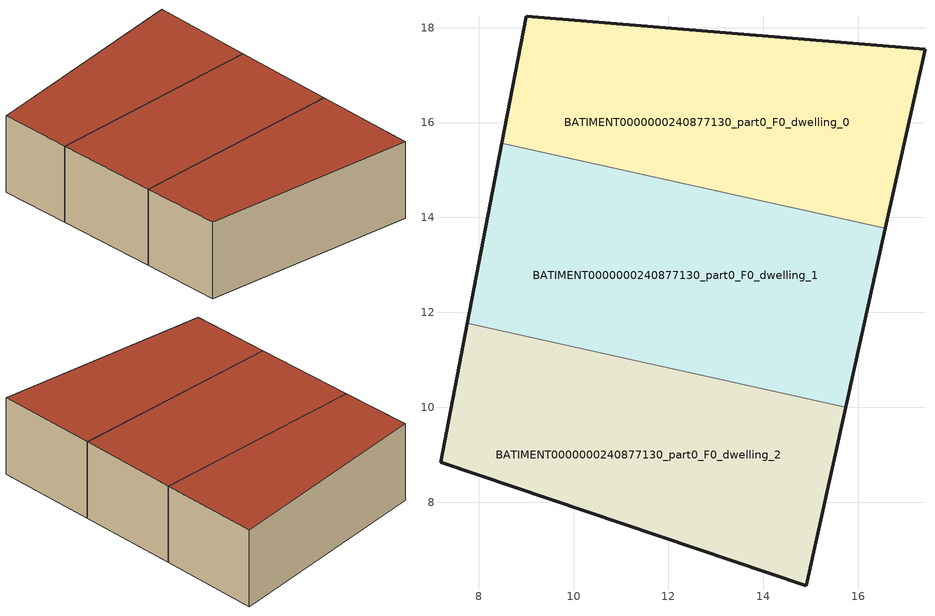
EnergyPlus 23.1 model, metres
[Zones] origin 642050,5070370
BATIMENT0000000240877130_part0_F0_dwelling_0
 floor ground (EU_floor_Construction): 17.41,17.54 16.57,13.77 8.49,15.56 9,18.24 z0
 wall outside (EU_wall_Construction): 16.57,13.77 17.41,17.54 9,18.24 8.49,15.56 z0:3
 wall to BATIMENT0000000240877130_part0_F0_dwelling_1 (EU_wall_Construction): 8.49,15.56 16.57,13.77 z0:3
 roof outside (EU_roof_Construction): 16.57,13.77 17.41,17.54 9,18.24 8.49,15.56 z3
BATIMENT0000000240877130_part0_F0_dwelling_1
 floor ground (EU_floor_Construction): 16.57,13.77 15.74,10 7.76,11.77 8.49,15.56 z0
 wall outside (EU_wall_Construction): 15.74,10 16.57,13.77 / 8.49,15.56 7.76,11.77 z0:3
 wall to BATIMENT0000000240877130_part0_F0_dwelling_2 (EU_wall_Construction): 7.76,11.77 15.74,10 z0:3
 roof outside (EU_roof_Construction): 15.74,10 16.57,13.77 8.49,15.56 7.76,11.77 z3
BATIMENT0000000240877130_part0_F0_dwelling_2
 floor ground (EU_floor_Construction): 15.74,10 14.9,6.23 7.2,8.84 7.76,11.77 z0
 wall outside (EU_wall_Construction): 7.76,11.77 7.2,8.84 14.9,6.23 15.74,10 z0:3
 roof outside (EU_roof_Construction): 14.9,6.23 15.74,10 7.76,11.77 7.2,8.84 z3
[Building]
EU S2 Campaign: North Axis=0; Terrain=City; Solar Distribution=FullExterior
[Site:Location]
Lyon-Bron: Latitude=45.75; Longitude=5; Time Zone=1; Elevation=198
[SizingPeriod:WeatherFileDays]
AnnualSizingPeriod: Begin Month=1; Begin Day of Month=1; End Month=12; End Day of Month=31; Day of Week for Start Day=Monday; Use Weather File Daylight Saving Period=No; Use Weather File Rain and Snow Indicators=No
[MATERIAL]
EU_InternalMass_Material: Roughness=MediumRough; Thickness=0.1; Conductivity=1; Density=1800; Specific Heat=900; Thermal Absorptance=0.9; Solar Absorptance=0.7; Visible Absorptance=0.7
[MATERIAL:NOMASS] Roughness=MediumRough; Thermal Absorptance=0.9; Solar Absorptance=0.7; Visible Absorptance=0.7
Name | Thermal Resistance
EU_wall_NoMass | 0.87146
EU_roof_NoMass | 0.842276
EU_floor_NoMass | 0.496999
[CONSTRUCTION]
EU_wall_Construction: EU_wall_NoMass
EU_roof_Construction: EU_roof_NoMass
EU_floor_Construction: EU_floor_NoMass
EU_InternalMass_Construction: EU_InternalMass_Material
[ZONE] Type=1; Multiplier=1; Ceiling Height=autocalculate; Floor Area=autocalculate; Part of Total Floor Area=Yes
Name | Volume
BATIMENT0000000240877130_part0_F0_dwelling_0 | 82.3044
BATIMENT0000000240877130_part0_F0_dwelling_1 | 95.2646
BATIMENT0000000240877130_part0_F0_dwelling_2 | 83.3994
[INTERNALMASS] Construction=EU_InternalMass_Construction
Name | Zone or ZoneList | Surface Area
BATIMENT0000000240877130_part0_F0_dwelling_0_EU_InternalMass | BATIMENT0000000240877130_part0_F0_dwelling_0 | 27.4349
BATIMENT0000000240877130_part0_F0_dwelling_1_EU_InternalMass | BATIMENT0000000240877130_part0_F0_dwelling_1 | 31.7547
BATIMENT0000000240877130_part0_F0_dwelling_2_EU_InternalMass | BATIMENT0000000240877130_part0_F0_dwelling_2 | 27.8001
[OTHEREQUIPMENT] Fuel Type=Electricity; Design Level Calculation Method=Watts/Area; Power per Zone Floor Area=1; Fraction Latent=0; Fraction Radiant=0; Fraction Lost=0; Carbon Dioxide Generation Rate=0; EndUse Subcategory=EU_Step8_InternalGains
Name | Zone or ZoneList or Space or SpaceList | Schedule
EU_Step8_InternalGain_BATIMENT0000000240877130_part0_F0_dwelling_0_f000 | BATIMENT0000000240877130_part0_F0_dwelling_0 | EU_Step8_GainSchedule_BATIMENT0000000240877130_part0_F0_dwelling_0_f000
EU_Step8_InternalGain_BATIMENT0000000240877130_part0_F0_dwelling_1_f000 | BATIMENT0000000240877130_part0_F0_dwelling_1 | EU_Step8_GainSchedule_BATIMENT0000000240877130_part0_F0_dwelling_1_f000
EU_Step8_InternalGain_BATIMENT0000000240877130_part0_F0_dwelling_2_f000 | BATIMENT0000000240877130_part0_F0_dwelling_2 | EU_Step8_GainSchedule_BATIMENT0000000240877130_part0_F0_dwelling_2_f000
[ZONEVENTILATION:DESIGNFLOWRATE] Schedule=EU_AlwaysOn; Design Flow Rate Calculation Method=AirChanges/Hour; Air Changes per Hour=0.425; Ventilation Type=Natural; Fan Pressure Rise=0; Fan Total Efficiency=1; Constant Term Coefficient=1; Temperature Term Coefficient=0; Velocity Term Coefficient=0; Velocity Squared Term Coefficient=0; Minimum Indoor Temperature=-100; Maximum Indoor Temperature=100; Delta Temperature=-100; Minimum Outdoor Temperature=-100; Maximum Outdoor Temperature=100; Maximum Wind Speed=40
Name | Zone or ZoneList or Space or SpaceList
EU_ConstantAir_BATIMENT0000000240877130_part0_F0_dwelling_0 | BATIMENT0000000240877130_part0_F0_dwelling_0
EU_ConstantAir_BATIMENT0000000240877130_part0_F0_dwelling_1 | BATIMENT0000000240877130_part0_F0_dwelling_1
EU_ConstantAir_BATIMENT0000000240877130_part0_F0_dwelling_2 | BATIMENT0000000240877130_part0_F0_dwelling_2
[HVACTEMPLATE:THERMOSTAT] Constant Heating Setpoint=20; Constant Cooling Setpoint=50
EU_HeatOnly_BATIMENT0000000240877130_part0_F0_dwelling_0; EU_HeatOnly_BATIMENT0000000240877130_part0_F0_dwelling_1; EU_HeatOnly_BATIMENT0000000240877130_part0_F0_dwelling_2
[HVACTEMPLATE:ZONE:IDEALLOADSAIRSYSTEM] System Availability Schedule=EU_AlwaysOn; Maximum Heating Supply Air Temperature=50; Minimum Cooling Supply Air Temperature=13; Maximum Heating Supply Air Humidity Ratio=0.0156; Minimum Cooling Supply Air Humidity Ratio=0.0077; Heating Limit=NoLimit; Cooling Limit=NoLimit; Heating Availability Schedule=EU_AlwaysOn; Cooling Availability Schedule=EU_CoolingOff; Dehumidification Control Type=ConstantSensibleHeatRatio; Cooling Sensible Heat Ratio=0.7; Dehumidification Setpoint=60; Humidification Control Type=None; Humidification Setpoint=30; Outdoor Air Method=None; Outdoor Air Flow Rate per Person=0.00944; Outdoor Air Flow Rate per Zone Floor Area=0; Outdoor Air Flow Rate per Zone=0; Demand Controlled Ventilation Type=None; Outdoor Air Economizer Type=NoEconomizer; Heat Recovery Type=None; Sensible Heat Recovery Effectiveness=0.7; Latent Heat Recovery Effectiveness=0.65
Name | Template Thermostat
BATIMENT0000000240877130_part0_F0_dwelling_0 | EU_HeatOnly_BATIMENT0000000240877130_part0_F0_dwelling_0
BATIMENT0000000240877130_part0_F0_dwelling_1 | EU_HeatOnly_BATIMENT0000000240877130_part0_F0_dwelling_1
BATIMENT0000000240877130_part0_F0_dwelling_2 | EU_HeatOnly_BATIMENT0000000240877130_part0_F0_dwelling_2
[SIZING:ZONE] Zone Cooling Design Supply Air Temperature Input Method=SupplyAirTemperature; Zone Cooling Design Supply Air Temperature=13; Zone Heating Design Supply Air Temperature Input Method=SupplyAirTemperature; Zone Heating Design Supply Air Temperature=50; Zone Cooling Design Supply Air Humidity Ratio=0.008; Zone Heating Design Supply Air Humidity Ratio=0.008; Cooling Design Air Flow Method=DesignDay; Cooling Design Air Flow Rate=0; Cooling Minimum Air Flow per Zone Floor Area=0.000762; Cooling Minimum Air Flow=0; Cooling Minimum Air Flow Fraction=0.2; Heating Design Air Flow Method=DesignDay; Heating Design Air Flow Rate=0; Heating Maximum Air Flow per Zone Floor Area=0.002032; Heating Maximum Air Flow=0.141576; Heating Maximum Air Flow Fraction=0.3; Account for Dedicated Outdoor Air System=No; Dedicated Outdoor Air System Control Strategy=NeutralSupplyAir; Dedicated Outdoor Air Low Setpoint Temperature for Design=autosize; Dedicated Outdoor Air High Setpoint Temperature for Design=autosize; Zone Load Sizing Method=Sensible Load Only No Latent Load; Zone Latent Cooling Design Supply Air Humidity Ratio Input Method=HumidityRatioDifference; Zone Cooling Design Supply Air Humidity Ratio Difference=0.005; Zone Latent Heating Design Supply Air Humidity Ratio Input Method=HumidityRatioDifference; Zone Humidification Design Supply Air Humidity Ratio Difference=0.005
BATIMENT0000000240877130_part0_F0_dwelling_0; BATIMENT0000000240877130_part0_F0_dwelling_1; BATIMENT0000000240877130_part0_F0_dwelling_2
[SCHEDULE:CONSTANT]
Name | Hourly Value
EU_AlwaysOn | 1
EU_CoolingOff | 0
[SCHEDULE:FILE] Column Number=1; Rows to Skip at Top=0; Number of Hours of Data=8760; Column Separator=Comma; Interpolate to Timestep=No; Minutes per Item=60; Adjust Schedule for Daylight Savings=Yes
Name | File
EU_Step8_GainSchedule_BATIMENT0000000240877130_part0_F0_dwelling_0_f000 | C:\Users\o_iseri\Desktop\OpenUBEM\openubem\outputs\eu_evidence\EU-04\s3\s3_campaign\FR-LYO-HAUTCOEURPENTES\BATIMENT0000000240877130_part0\BATIMENT0000000240877130_part0_F0_dwelling_0_f000_gain.csv
EU_Step8_GainSchedule_BATIMENT0000000240877130_part0_F0_dwelling_1_f000 | C:\Users\o_iseri\Desktop\OpenUBEM\openubem\outputs\eu_evidence\EU-04\s3\s3_campaign\FR-LYO-HAUTCOEURPENTES\BATIMENT0000000240877130_part0\BATIMENT0000000240877130_part0_F0_dwelling_1_f000_gain.csv
EU_Step8_GainSchedule_BATIMENT0000000240877130_part0_F0_dwelling_2_f000 | C:\Users\o_iseri\Desktop\OpenUBEM\openubem\outputs\eu_evidence\EU-04\s3\s3_campaign\FR-LYO-HAUTCOEURPENTES\BATIMENT0000000240877130_part0\BATIMENT0000000240877130_part0_F0_dwelling_2_f000_gain.csv
